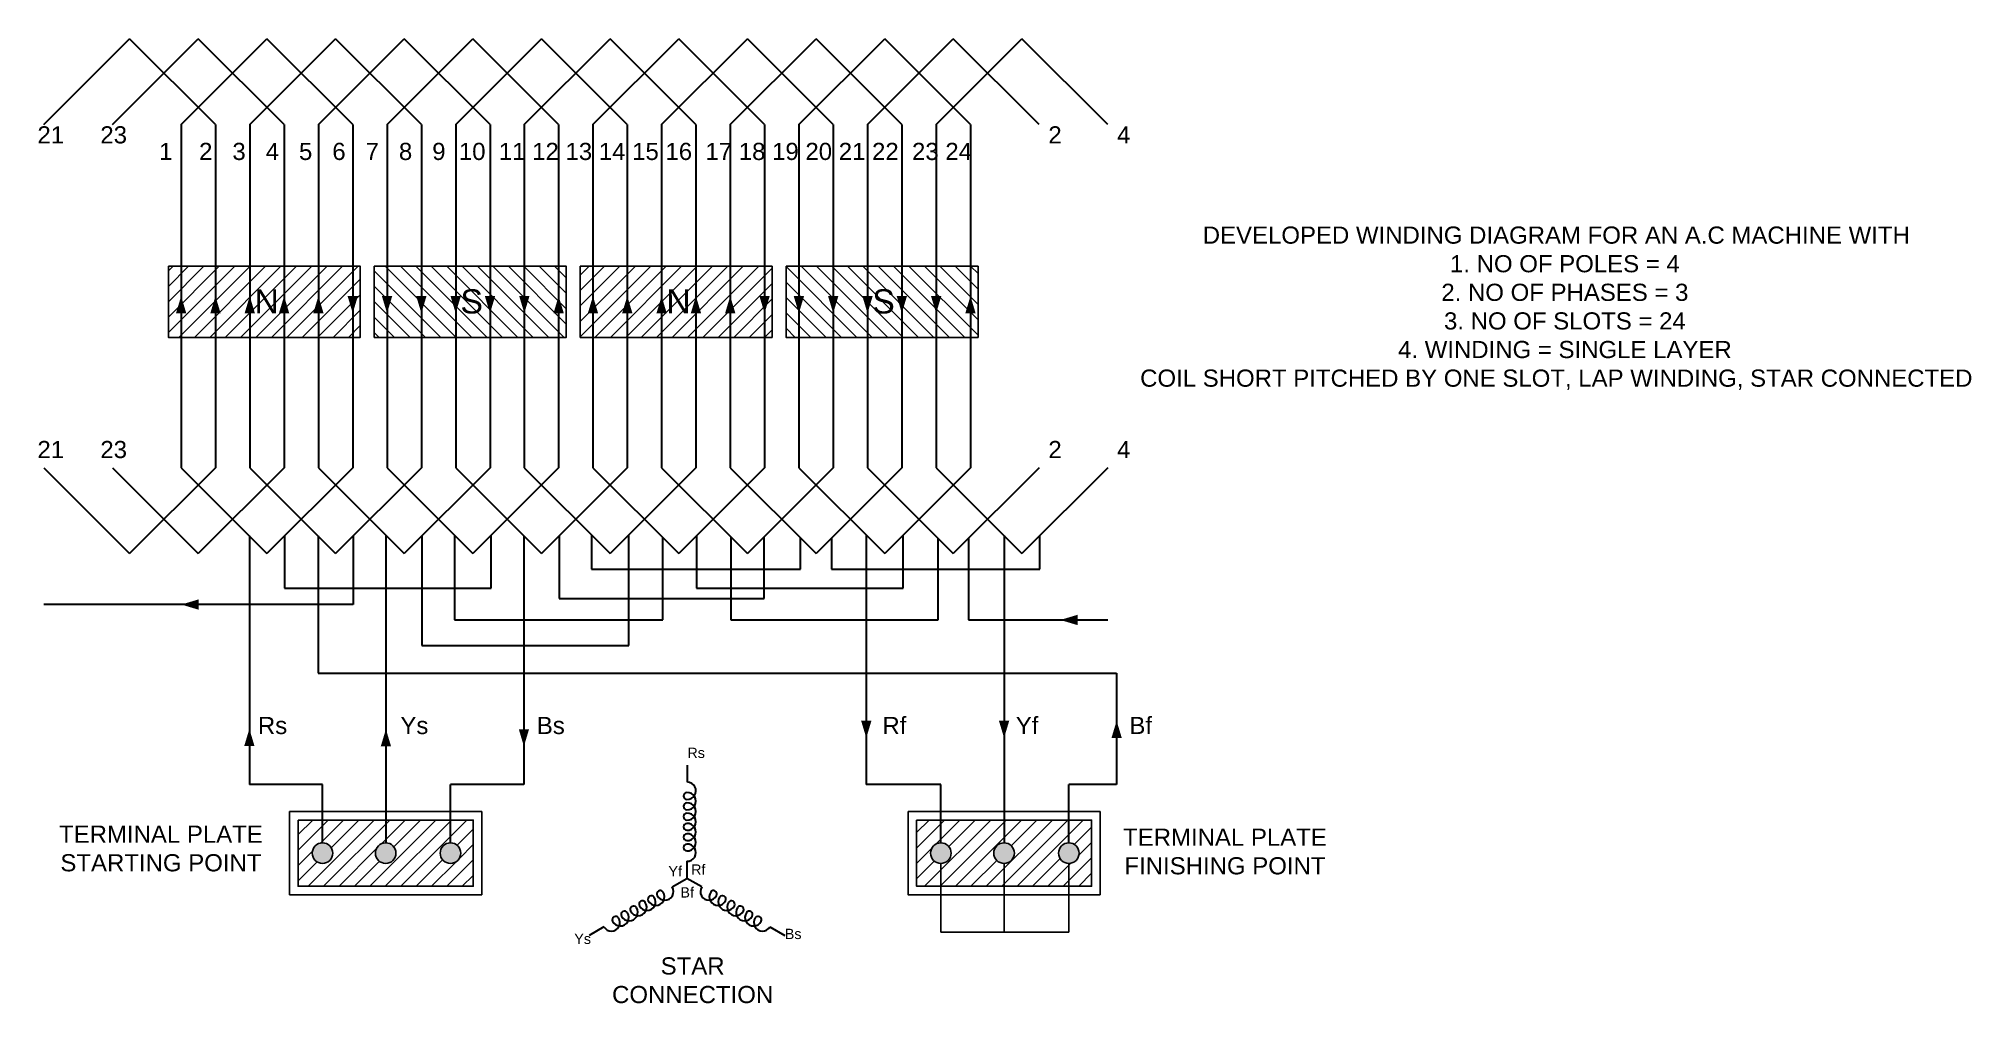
# Model space of a CAD drawing. Header units: millimetres. Extents: x 25 to 588, y -104 to 177.
import ezdxf

# ---------------------------------------------------------------- set-up
doc = ezdxf.new("R2010")
doc.units = ezdxf.units.MM
doc.styles.get("Standard").update_dxf_attribs({"font": 'arial_0.ttf'})

# ---------------------------------------------------------------- blocks, each defined once
blk = doc.blocks.new('*U1')
blk.add_lwpolyline([(-27.96, 10.38), (27.96, 10.38), (27.96, -10.38), (-27.96, -10.38)], close=True)
blk = doc.blocks.new('*U2')
at = {"color": 0, "linetype": 'ByBlock', "lineweight": -2, "transparency": 16777216}
for p in [(0, 0), (60, 0), (120, 0), (180, 0)]:
    blk.add_blockref('*U1', p, dxfattribs=at)

msp = doc.modelspace()

# ---------------------------------------------------------------- hatches: boundary and pattern name
h = msp.add_hatch()
h.set_pattern_fill('ANSI31', color=256)
h.set_pattern_definition([(45, (-345.3865, -213.3217), (-2.245064, 2.245064), [])])
h.paths.add_polyline_path([(66.11, 110.52), (62.39, 110.52), (62.39, 89.77), (66.11, 89.77)])
h.paths.add_polyline_path([(76.11, 110.52), (66.11, 110.52), (66.11, 89.77), (76.11, 89.77)])
h.paths.add_polyline_path([(86.11, 110.52), (76.11, 110.52), (76.11, 89.77), (86.11, 89.77)])
h.paths.add_polyline_path([(96.11, 110.52), (86.11, 110.52), (86.11, 89.77), (96.11, 89.77)])
h.paths.add_polyline_path([(106.11, 110.52), (96.11, 110.52), (96.11, 89.77), (106.11, 89.77)])
h.paths.add_polyline_path([(116.11, 110.52), (106.11, 110.52), (106.11, 89.77), (116.11, 89.77)])
h.paths.add_polyline_path([(118.32, 110.52), (116.11, 110.52), (116.11, 89.77), (118.32, 89.77)])
h.paths.add_polyline_path([(186.11, 110.52), (182.39, 110.52), (182.39, 89.77), (186.11, 89.77)])
h.paths.add_polyline_path([(196.11, 110.52), (186.11, 110.52), (186.11, 89.77), (196.11, 89.77)])
h.paths.add_polyline_path([(206.11, 110.52), (196.11, 110.52), (196.11, 89.77), (206.11, 89.77)])
h.paths.add_polyline_path([(216.11, 110.52), (206.11, 110.52), (206.11, 89.77), (216.11, 89.77)])
h.paths.add_polyline_path([(226.11, 110.52), (216.11, 110.52), (216.11, 89.77), (226.11, 89.77)])
h.paths.add_polyline_path([(236.11, 110.52), (226.11, 110.52), (226.11, 89.77), (236.11, 89.77)])
h.paths.add_polyline_path([(238.32, 110.52), (236.11, 110.52), (236.11, 89.77), (238.32, 89.77)])
h.paths.add_polyline_path([(85.71, 94.97), (96.37, 94.97), (96.37, 105.56), (85.71, 105.56)], flags=9)
h.paths.add_polyline_path([(205.71, 94.97), (216.37, 94.97), (216.37, 105.56), (205.71, 105.56)], flags=9)
h = msp.add_hatch()
h.set_pattern_fill('ANSI31', color=256, angle=90)
h.set_pattern_definition([(135, (-345.3865, -213.3217), (-2.245064, -2.245064), [])])
h.paths.add_polyline_path([(126.11, 110.52), (122.39, 110.52), (122.39, 89.77), (126.11, 89.77)])
h.paths.add_polyline_path([(136.11, 110.52), (126.11, 110.52), (126.11, 89.77), (136.11, 89.77)])
h.paths.add_polyline_path([(146.11, 110.52), (136.11, 110.52), (136.11, 89.77), (146.11, 89.77)])
h.paths.add_polyline_path([(156.11, 110.52), (146.11, 110.52), (146.11, 89.77), (156.11, 89.77)])
h.paths.add_polyline_path([(166.11, 110.52), (156.11, 110.52), (156.11, 89.77), (166.11, 89.77)])
h.paths.add_polyline_path([(176.11, 110.52), (166.11, 110.52), (166.11, 89.77), (176.11, 89.77)])
h.paths.add_polyline_path([(178.32, 110.52), (176.11, 110.52), (176.11, 89.77), (178.32, 89.77)])
h.paths.add_polyline_path([(246.11, 110.52), (242.39, 110.52), (242.39, 89.77), (246.11, 89.77)])
h.paths.add_polyline_path([(256.11, 110.52), (246.11, 110.52), (246.11, 89.77), (256.11, 89.77)])
h.paths.add_polyline_path([(266.11, 110.52), (256.11, 110.52), (256.11, 89.77), (266.11, 89.77)])
h.paths.add_polyline_path([(276.11, 110.52), (266.11, 110.52), (266.11, 89.77), (276.11, 89.77)])
h.paths.add_polyline_path([(286.11, 110.52), (276.11, 110.52), (276.11, 89.77), (286.11, 89.77)])
h.paths.add_polyline_path([(296.11, 110.52), (286.11, 110.52), (286.11, 89.77), (296.11, 89.77)])
h.paths.add_polyline_path([(298.32, 110.52), (296.11, 110.52), (296.11, 89.77), (298.32, 89.77)])
h.paths.add_polyline_path([(145.65, 94.79), (155.89, 94.79), (155.89, 105.74), (145.65, 105.74)], flags=9)
h.paths.add_polyline_path([(265.65, 94.79), (275.89, 94.79), (275.89, 105.74), (265.65, 105.74)], flags=9)
h = msp.add_hatch()
h.set_pattern_fill('ANSI31', color=256, angle=180)
h.set_pattern_definition([(225, (-345.3865, -213.3217), (2.245064, -2.245064), [])])
h.paths.add_polyline_path([(125.71, -57.49), (125.71, -50.86), (107.3, -50.86), (107.3, -57.49, -0.414214), (110.3, -60.49, -1), (104.3, -60.49, -0.414214), (107.3, -57.49), (107.3, -50.86), (100.21, -50.86), (100.21, -70.12), (151.21, -70.12), (151.21, -50.86), (144.59, -50.86), (144.59, -57.49, -0.414214), (147.59, -60.49, -1), (141.59, -60.49, -0.414214), (144.59, -57.49), (144.59, -50.86), (125.71, -50.86), (125.71, -57.49, -0.414214), (128.71, -60.49, -1), (122.71, -60.49, -0.414214)])
h.paths.add_polyline_path([(305.9, -50.86), (287.48, -50.86), (287.48, -57.49, -0.414214), (290.48, -60.49, -0.414214), (287.48, -63.49), (287.48, -70.12), (305.9, -70.12), (305.9, -63.49, -0.414214), (302.9, -60.49, -0.414214), (305.9, -57.49)])
h.paths.add_polyline_path([(287.48, -50.86), (280.4, -50.86), (280.4, -70.12), (287.48, -70.12), (287.48, -63.49, -0.414214), (284.48, -60.49, -0.414214), (287.48, -57.49)])
h.paths.add_polyline_path([(324.77, -50.86), (305.9, -50.86), (305.9, -57.49, -0.414214), (308.9, -60.49, -0.414214), (305.9, -63.49), (305.9, -70.12), (324.77, -70.12), (324.77, -63.49, -0.414214), (321.77, -60.49, -0.414214), (324.77, -57.49)])
h.paths.add_polyline_path([(331.4, -50.86), (324.77, -50.86), (324.77, -57.49, -0.414214), (327.77, -60.49, -0.414214), (324.77, -63.49), (324.77, -70.12), (331.4, -70.12)])
h = msp.add_hatch(color=1)
h.dxf.hatch_style = 1
h.paths.add_polyline_path([(104.3, -60.49, 1), (110.3, -60.49, 1)])
h.paths.add_polyline_path([(284.48, -60.49, 1), (290.48, -60.49, 1)])
h = msp.add_hatch(color=2)
h.dxf.hatch_style = 1
h.paths.add_polyline_path([(128.71, -60.49, 1), (122.71, -60.49, 1)])
h.paths.add_polyline_path([(302.9, -60.49, 1), (308.9, -60.49, 1)])
h = msp.add_hatch(color=5)
h.dxf.hatch_style = 1
h.paths.add_polyline_path([(141.59, -60.49, 1), (147.59, -60.49, 1)])
h.paths.add_polyline_path([(321.77, -60.49, 1), (327.77, -60.49, 1)])

# ---------------------------------------------------------------- linework, layer by layer
at = {"color": 5, "lineweight": 30}
for p, q in [((26.11, 151.81), (51.11, 176.81)), ((76.11, 151.81), (51.11, 176.81)), ((86.11, 151.81), (111.11, 176.81)), ((136.11, 151.81), (111.11, 176.81)), ((146.11, 151.81), (171.11, 176.81)), ((196.11, 151.81), (171.11, 176.81)), ((206.11, 151.81), (231.11, 176.81)), ((256.11, 151.81), (231.11, 176.81)), ((266.11, 151.81), (291.11, 176.81)), ((316.11, 151.81), (291.11, 176.81)), ((76.11, 151.81), (76.11, 51.81)), ((86.11, 151.81), (86.11, 51.81)), ((136.11, 151.81), (136.11, 51.81)), ((146.11, 151.81), (146.11, 51.81)), ((196.11, 151.81), (196.11, 51.81)), ((206.11, 151.81), (206.11, 51.81)), ((256.11, 151.81), (256.11, 51.81)), ((266.11, 151.81), (266.11, 51.81)), ((26.11, 51.81), (51.11, 26.81)), ((76.11, 51.81), (51.11, 26.81)), ((86.11, 51.81), (111.11, 26.81)), ((136.11, 51.81), (111.11, 26.81)), ((146.11, 51.81), (171.11, 26.81)), ((196.11, 51.81), (171.11, 26.81)), ((206.11, 51.81), (231.11, 26.81)), ((256.11, 51.81), (231.11, 26.81)), ((266.11, 51.81), (291.11, 26.81)), ((316.11, 51.81), (291.11, 26.81)), ((105.99, 31.94), (105.99, -8.06)), ((116.23, 31.94), (116.23, 11.94)), ((165.99, 31.94), (165.99, -18.06)), ((176.23, 31.94), (176.23, 13.74)), ((226.25, 31.67), (226.25, 7.45)), ((235.97, 13.74), (235.97, 31.67)), ((286.72, 7.45), (286.72, 31.21)), ((295.5, 31.21), (295.5, 7.45)), ((116.23, 11.94), (26.11, 11.94)), ((176.23, 13.74), (235.97, 13.74)), ((226.25, 7.45), (286.72, 7.45)), ((295.5, 7.45), (336.11, 7.45)), ((105.99, -8.06), (320.98, -8.06)), ((320.98, -8.06), (338.7, -8.06)), ((338.7, -8.06), (338.7, -18.06)), ((165.99, -18.06), (165.99, -40.52)), ((338.7, -18.06), (338.7, -40.52)), ((144.59, -57.49), (144.59, -40.52)), ((165.99, -40.52), (144.59, -40.52)), ((324.77, -57.49), (324.77, -40.52)), ((338.7, -40.52), (324.77, -40.52)), ((217.81, -70.34), (213.48, -67.84)), ((237.66, -81.96), (241.99, -84.46))]:
    msp.add_line(p, q, dxfattribs=at)
at = {"color": 2, "lineweight": 30}
for p, q in [((46.11, 151.81), (71.11, 176.81)), ((96.11, 151.81), (71.11, 176.81)), ((106.11, 151.81), (131.11, 176.81)), ((156.11, 151.81), (131.11, 176.81)), ((166.11, 151.81), (191.11, 176.81)), ((216.11, 151.81), (191.11, 176.81)), ((226.11, 151.81), (251.11, 176.81)), ((276.11, 151.81), (251.11, 176.81)), ((286.11, 151.81), (311.11, 176.81)), ((336.11, 151.81), (311.11, 176.81)), ((96.11, 151.81), (96.11, 51.81)), ((106.11, 151.81), (106.11, 51.81)), ((156.11, 151.81), (156.11, 51.81)), ((166.11, 151.81), (166.11, 51.81)), ((216.11, 151.81), (216.11, 51.81)), ((226.11, 151.81), (226.11, 51.81)), ((276.11, 151.81), (276.11, 51.81)), ((286.11, 151.81), (286.11, 51.81)), ((46.11, 51.81), (71.11, 26.81)), ((96.11, 51.81), (71.11, 26.81)), ((106.11, 51.81), (131.11, 26.81)), ((156.11, 51.81), (131.11, 26.81)), ((166.11, 51.81), (191.11, 26.81)), ((216.11, 51.81), (191.11, 26.81)), ((226.11, 51.81), (251.11, 26.81)), ((276.11, 51.81), (251.11, 26.81)), ((286.11, 51.81), (311.11, 26.81)), ((336.11, 51.81), (311.11, 26.81)), ((125.71, 31.94), (125.71, -18.06)), ((136.23, 31.94), (136.23, 0.03)), ((185.7, 32.22), (185.7, 22.22)), ((196.52, 0.03), (196.52, 32.22)), ((246.61, 22.22), (246.61, 31.31)), ((255.61, 31.31), (255.61, 22.22)), ((305.9, 32.03), (305.9, -18.06)), ((316.32, 22.22), (316.32, 32.03)), ((185.7, 22.22), (246.61, 22.22)), ((255.61, 22.22), (316.32, 22.22)), ((136.23, 0.03), (196.52, 0.03)), ((125.71, -18.06), (125.71, -40.53)), ((305.9, -18.06), (305.9, -40.52)), ((125.71, -40.53), (125.71, -57.49)), ((305.9, -40.53), (305.9, -57.49)), ((209.15, -70.34), (213.48, -67.84)), ((189.3, -81.96), (184.97, -84.46))]:
    msp.add_line(p, q, dxfattribs=at)
at = {"color": 1, "lineweight": 30}
for p, q in [((66.11, 151.81), (91.11, 176.81)), ((116.11, 151.81), (91.11, 176.81)), ((126.11, 151.81), (151.11, 176.81)), ((176.11, 151.81), (151.11, 176.81)), ((186.11, 151.81), (211.11, 176.81)), ((236.11, 151.81), (211.11, 176.81)), ((246.11, 151.81), (271.11, 176.81)), ((296.11, 151.81), (271.11, 176.81)), ((66.11, 151.81), (66.11, 51.81)), ((116.11, 151.81), (116.11, 51.81)), ((126.11, 151.81), (126.11, 51.81)), ((176.11, 151.81), (176.11, 51.81)), ((186.11, 151.81), (186.11, 51.81)), ((236.11, 151.81), (236.11, 51.81)), ((246.11, 151.81), (246.11, 51.81)), ((296.11, 151.81), (296.11, 51.81)), ((66.11, 51.81), (91.11, 26.81)), ((116.11, 51.81), (91.11, 26.81)), ((126.11, 51.81), (151.11, 26.81)), ((176.11, 51.81), (151.11, 26.81)), ((186.11, 51.81), (211.11, 26.81)), ((236.11, 51.81), (211.11, 26.81)), ((246.11, 51.81), (271.11, 26.81)), ((296.11, 51.81), (271.11, 26.81)), ((85.99, 31.94), (85.99, -18.06)), ((96.23, 31.94), (96.23, 16.74)), ((145.75, 32.17), (145.75, 7.45)), ((156.47, 16.74), (156.47, 32.17)), ((206.44, 7.45), (206.44, 31.48)), ((216.23, 31.94), (216.23, 16.74)), ((265.75, 32.17), (265.75, -18.06)), ((276.47, 16.74), (276.47, 32.17)), ((96.23, 16.74), (156.47, 16.74)), ((216.23, 16.74), (276.47, 16.74)), ((145.75, 7.45), (206.44, 7.45)), ((85.99, -18.06), (85.99, -40.52)), ((265.75, -18.06), (265.75, -40.52)), ((213.61, -39.85), (213.61, -34.85)), ((107.3, -40.52), (85.99, -40.52)), ((107.3, -57.49), (107.3, -40.52)), ((287.48, -40.52), (265.75, -40.52)), ((287.48, -57.49), (287.48, -40.52)), ((213.48, -62.84), (213.48, -67.84))]:
    msp.add_line(p, q, dxfattribs=at)
for p, q in [((287.48, -63.49), (287.48, -83.49)), ((305.9, -63.49), (305.9, -83.49)), ((324.77, -83.49), (324.77, -63.49)), ((287.48, -83.49), (324.77, -83.49))]:
    msp.add_line(p, q)
for points in [[(66.11, 96.81, 3, 0, 0), (66.11, 101.81, 0, 0, 0)], [(116.11, 101.81, 3, 0, 0), (116.11, 96.81, 0, 0, 0)], [(126.11, 101.81, 3, 0, 0), (126.11, 96.81, 0, 0, 0)], [(176.11, 96.81, 3, 0, 0), (176.11, 101.81, 0, 0, 0)], [(186.11, 96.81, 3, 0, 0), (186.11, 101.81, 0, 0, 0)], [(236.11, 101.81, 3, 0, 0), (236.11, 96.81, 0, 0, 0)], [(246.11, 101.81, 3, 0, 0), (246.11, 96.81, 0, 0, 0)], [(296.11, 96.81, 3, 0, 0), (296.11, 101.81, 0, 0, 0)], [(265.75, -21.93, 3, 0, 0), (265.75, -26.93, 0, 0, 0)], [(85.99, -29.29, 3, 0, 0), (85.99, -24.29, 0, 0, 0)]]:
    msp.add_lwpolyline(points, format="xyseb", dxfattribs=at)
at = {"color": 5, "lineweight": 30}
for points in [[(76.11, 96.81, 3, 0, 0), (76.11, 101.81, 0, 0, 0)], [(86.11, 96.81, 3, 0, 0), (86.11, 101.81, 0, 0, 0)], [(136.11, 101.81, 3, 0, 0), (136.11, 96.81, 0, 0, 0)], [(146.11, 101.81, 3, 0, 0), (146.11, 96.81, 0, 0, 0)], [(196.11, 96.81, 3, 0, 0), (196.11, 101.81, 0, 0, 0)], [(206.11, 96.81, 3, 0, 0), (206.11, 101.81, 0, 0, 0)], [(256.11, 101.81, 3, 0, 0), (256.11, 96.81, 0, 0, 0)], [(266.11, 101.81, 3, 0, 0), (266.11, 96.81, 0, 0, 0)], [(71.17, 11.94, 3, 0, 0), (66.17, 11.94, 0, 0, 0)], [(327.3, 7.45, 3, 0, 0), (322.3, 7.45, 0, 0, 0)], [(338.7, -26.93, 3, 0, 0), (338.7, -21.93, 0, 0, 0)], [(165.99, -24.37, 3, 0, 0), (165.99, -29.37, 0, 0, 0)]]:
    msp.add_lwpolyline(points, format="xyseb", dxfattribs=at)
at = {"color": 2, "lineweight": 30}
for points in [[(96.11, 96.81, 3, 0, 0), (96.11, 101.81, 0, 0, 0)], [(106.11, 96.81, 3, 0, 0), (106.11, 101.81, 0, 0, 0)], [(156.11, 101.81, 3, 0, 0), (156.11, 96.81, 0, 0, 0)], [(166.11, 101.81, 3, 0, 0), (166.11, 96.81, 0, 0, 0)], [(216.11, 96.81, 3, 0, 0), (216.11, 101.81, 0, 0, 0)], [(226.11, 96.81, 3, 0, 0), (226.11, 101.81, 0, 0, 0)], [(276.11, 101.81, 3, 0, 0), (276.11, 96.81, 0, 0, 0)], [(286.11, 101.81, 3, 0, 0), (286.11, 96.81, 0, 0, 0)], [(305.9, -21.93, 3, 0, 0), (305.9, -26.93, 0, 0, 0)], [(125.78, -29.37, 3, 0, 0), (125.78, -24.37, 0, 0, 0)]]:
    msp.add_lwpolyline(points, format="xyseb", dxfattribs=at)
for points in [[(97.73, -48.39), (153.69, -48.39), (153.69, -72.6), (97.73, -72.6)], [(277.92, -48.39), (333.88, -48.39), (333.88, -72.6), (277.92, -72.6)], [(100.21, -50.86), (151.21, -50.86), (151.21, -70.12), (100.21, -70.12)], [(280.4, -50.86), (331.4, -50.86), (331.4, -70.12), (280.4, -70.12)]]:
    msp.add_lwpolyline(points, close=True)
at = {"color": 1}
for centre in [(107.3, -60.49), (287.48, -60.49)]:
    msp.add_circle(centre, 3, dxfattribs=at)
at = {"color": 2}
for centre in [(125.71, -60.49), (305.9, -60.49)]:
    msp.add_circle(centre, 3, dxfattribs=at)
at = {"color": 5}
for centre in [(144.59, -60.49), (324.77, -60.49)]:
    msp.add_circle(centre, 3, dxfattribs=at)
at = {"color": 1, "lineweight": 30}
for centre, radius, start, end in [((213.53, -43.84), 1, 93.0672, 266.9328), ((213.61, -42.35), 2.5, 266.9328, 90), ((213.61, -45.34), 2.5, 266.9328, 93.0672), ((213.53, -46.84), 1, 93.0672, 266.9328), ((213.53, -49.84), 1, 93.0672, 266.9328), ((213.61, -48.34), 2.5, 266.9328, 93.0672), ((213.61, -51.34), 2.5, 266.9328, 93.0672), ((213.53, -52.84), 1, 93.0672, 266.9328), ((213.53, -55.84), 1, 93.0672, 266.9328), ((213.61, -54.34), 2.5, 266.9328, 93.0672), ((213.61, -57.34), 2.5, 266.9328, 93.0672), ((213.53, -58.84), 1, 93.0672, 266.9328), ((213.61, -60.34), 2.5, 266.9328, 93.0672)]:
    msp.add_arc(centre, radius, start, end, dxfattribs=at)
at = {"color": 2, "lineweight": 30}
for centre, radius, start, end in [((203.12, -73.89), 1, 33.0672, 206.9328), ((204.45, -73.21), 2.5, 206.9328, 33.0672), ((205.71, -72.39), 1, 33.0672, 206.9328), ((207.05, -71.71), 2.5, 206.9328, 33.0672), ((194.06, -79.21), 2.5, 206.9328, 33.0672), ((195.32, -78.39), 1, 33.0672, 206.9328), ((196.66, -77.71), 2.5, 206.9328, 33.0672), ((197.92, -76.89), 1, 33.0672, 206.9328), ((199.26, -76.21), 2.5, 206.9328, 33.0672), ((200.52, -75.39), 1, 33.0672, 206.9328), ((201.86, -74.71), 2.5, 206.9328, 33.0672), ((191.47, -80.71), 2.5, 210, 33.0672), ((192.72, -79.89), 1, 33.0672, 206.9328)]:
    msp.add_arc(centre, radius, start, end, dxfattribs=at)
at = {"color": 5, "lineweight": 30}
for centre, radius, start, end in [((219.91, -71.71), 2.5, 146.9328, 333.0672), ((222.51, -73.21), 2.5, 146.9328, 333.0672), ((221.25, -72.39), 1, 333.0672, 146.9328), ((223.85, -73.89), 1, 333.0672, 146.9328), ((225.1, -74.71), 2.5, 146.9328, 333.0672), ((227.7, -76.21), 2.5, 146.9328, 333.0672), ((226.44, -75.39), 1, 333.0672, 146.9328), ((230.3, -77.71), 2.5, 146.9328, 333.0672), ((229.04, -76.89), 1, 333.0672, 146.9328), ((232.9, -79.21), 2.5, 146.9328, 333.0672), ((231.64, -78.39), 1, 333.0672, 146.9328), ((235.49, -80.71), 2.5, 146.9328, 330), ((234.24, -79.89), 1, 333.0672, 146.9328)]:
    msp.add_arc(centre, radius, start, end, dxfattribs=at)

# ---------------------------------------------------------------- block references
msp.add_blockref('*U2', (90.35, 100.14), dxfattribs=at)

# ---------------------------------------------------------------- texts
at = {"lineweight": 30}
for s, p in [('N', (87.48, 96.74)), ('S', (147.48, 96.74)), ('N', (207.48, 96.74)), ('S', (267.48, 96.74))]:
    msp.add_text(s, height=7.06, dxfattribs=at).set_placement(p)
at = {"lineweight": 30, "attachment_point": 1}
for s, width, insert, char_height in [('21', 11.0414, (24.24, 151.29), 5), ('23', 11.0414, (42.57, 151.29), 5), (' 1    2   3   4   5   6   7   8   9  10  11 12 13 14 15 16  17 18 19 20 21 22  23 24', 248.51, (57.75, 146.46), 5), ('2', 11.0414, (318.81, 151.29), 5), ('4', 11.0414, (338.83, 151.29), 5), ('21', 11.0414, (24.24, 59.61), 5), ('23', 11.0414, (42.57, 59.61), 5), ('2', 11.0414, (318.81, 59.61), 5), ('4', 11.0414, (338.83, 59.61), 5), ('Rs', 11.0414, (88.48, -20.79), 5), ('Ys', 11.0414, (130, -20.79), 5), ('Bs', 11.0414, (169.75, -20.79), 5), ('Rf', 11.0414, (270.45, -20.79), 5), ('Yf', 11.0414, (309.31, -20.79), 5), ('Bf', 11.0414, (342.43, -20.79), 5), ('Rs', 11.0414, (213.61, -29.76), 3), ('Yf', 11.0414, (208.09, -64.28), 3), ('Rf', 11.0414, (214.7, -63.77), 3), ('Bf', 11.0414, (211.58, -70.43), 3), ('Ys', 11.0414, (180.65, -83.96), 3), ('Bs', 11.0414, (241.99, -82.52), 3)]:
    msp.add_mtext_dynamic_manual_height_columns(s, width=width, gutter_width=12.5, heights=[0], dxfattribs=dict(at, insert=insert, char_height=char_height))
at = {"char_height": 5, "attachment_point": 5}
for s, width, insert in [('DEVELOPED WINDING DIAGRAM FOR AN A.C MACHINE WITH\\P\\pi-15,l20,t20;1.^INO OF POLES = 4\\P2.^INO OF PHASES = 3\\P3.^INO OF SLOTS = 24\\P4.^IWINDING = SINGLE LAYER\\P\\pi0,l0,tz;COIL SHORT PITCHED BY ONE SLOT, LAP WINDING, STAR CONNECTED', 261.7772, (466.81, 98.28)), ('TERMINAL PLATE\\PSTARTING POINT', 62.5843, (60.22, -59.16)), ('TERMINAL PLATE\\PFINISHING POINT', 62.5843, (370.26, -60.04)), ('STAR CONNECTION', 62.5843, (215.15, -97.55))]:
    msp.add_mtext_dynamic_manual_height_columns(s, width=width, gutter_width=12.5, heights=[0], dxfattribs=dict(at, insert=insert))

doc.saveas('drawing.dxf')
